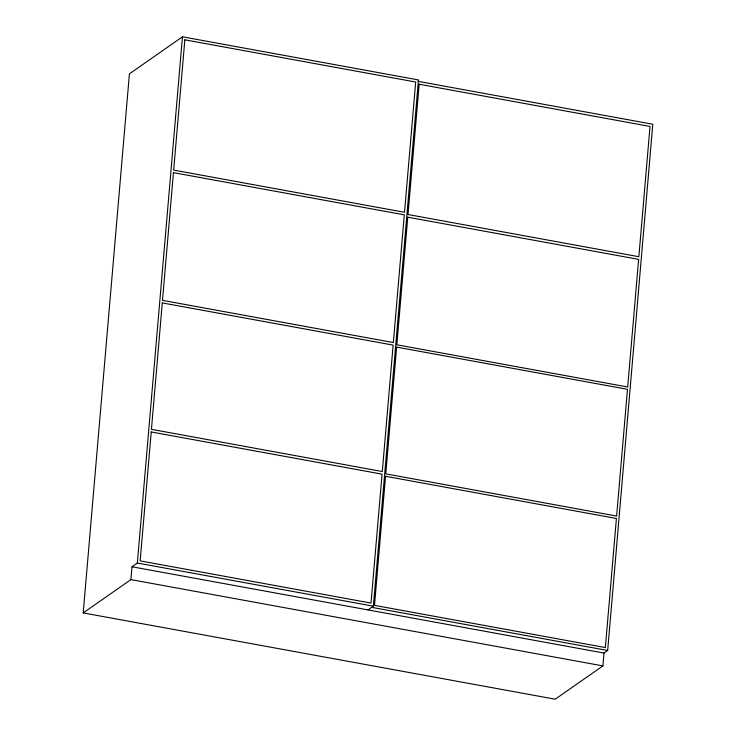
<?xml version="1.0" encoding="UTF-8"?>
<svg xmlns="http://www.w3.org/2000/svg" width="736" height="736" viewBox="0 0 736 736"><rect width="100%" height="100%" fill="white"/><g stroke="black" fill="none" stroke-linecap="round" stroke-linejoin="round"><path stroke-width="1.1" d="M417.919 81.31L652.795 124.246L607.678 650.477L603.998 653.053L602.894 665.896L555.211 699.2L83.205 612.922L129.416 73.848L182.454 36.8L418.462 79.939L373.345 606.179L367.991 609.914M83.205 612.922L130.898 579.609L131.992 566.775L137.347 563.04L373.345 606.179M137.347 563.04L182.454 36.8M371.68 607.338L607.678 650.477M131.992 566.775L603.998 653.053M130.898 579.609L602.894 665.896M151.22 431.968L140.162 560.878L371.018 603.078L382.067 474.159L151.22 431.968M162.279 302.919L151.441 429.327L382.297 471.528L393.134 345.12L162.279 302.919M173.448 172.647L162.5 300.352L393.346 342.553L404.294 214.848L173.448 172.647M184.837 39.827L173.668 170.09L404.515 212.29L415.684 82.027L184.837 39.827M385.554 476.284L374.495 605.36L605.351 647.56L616.418 518.484L385.554 476.284M396.63 347.116L385.765 473.855L616.621 516.056L627.486 389.316L396.63 347.116M407.772 217.184L396.833 344.798L627.688 386.998L638.627 259.385L407.772 217.184M419.17 84.235L408.002 214.516L638.857 256.717L650.026 126.436L419.17 84.235"/></g></svg>
